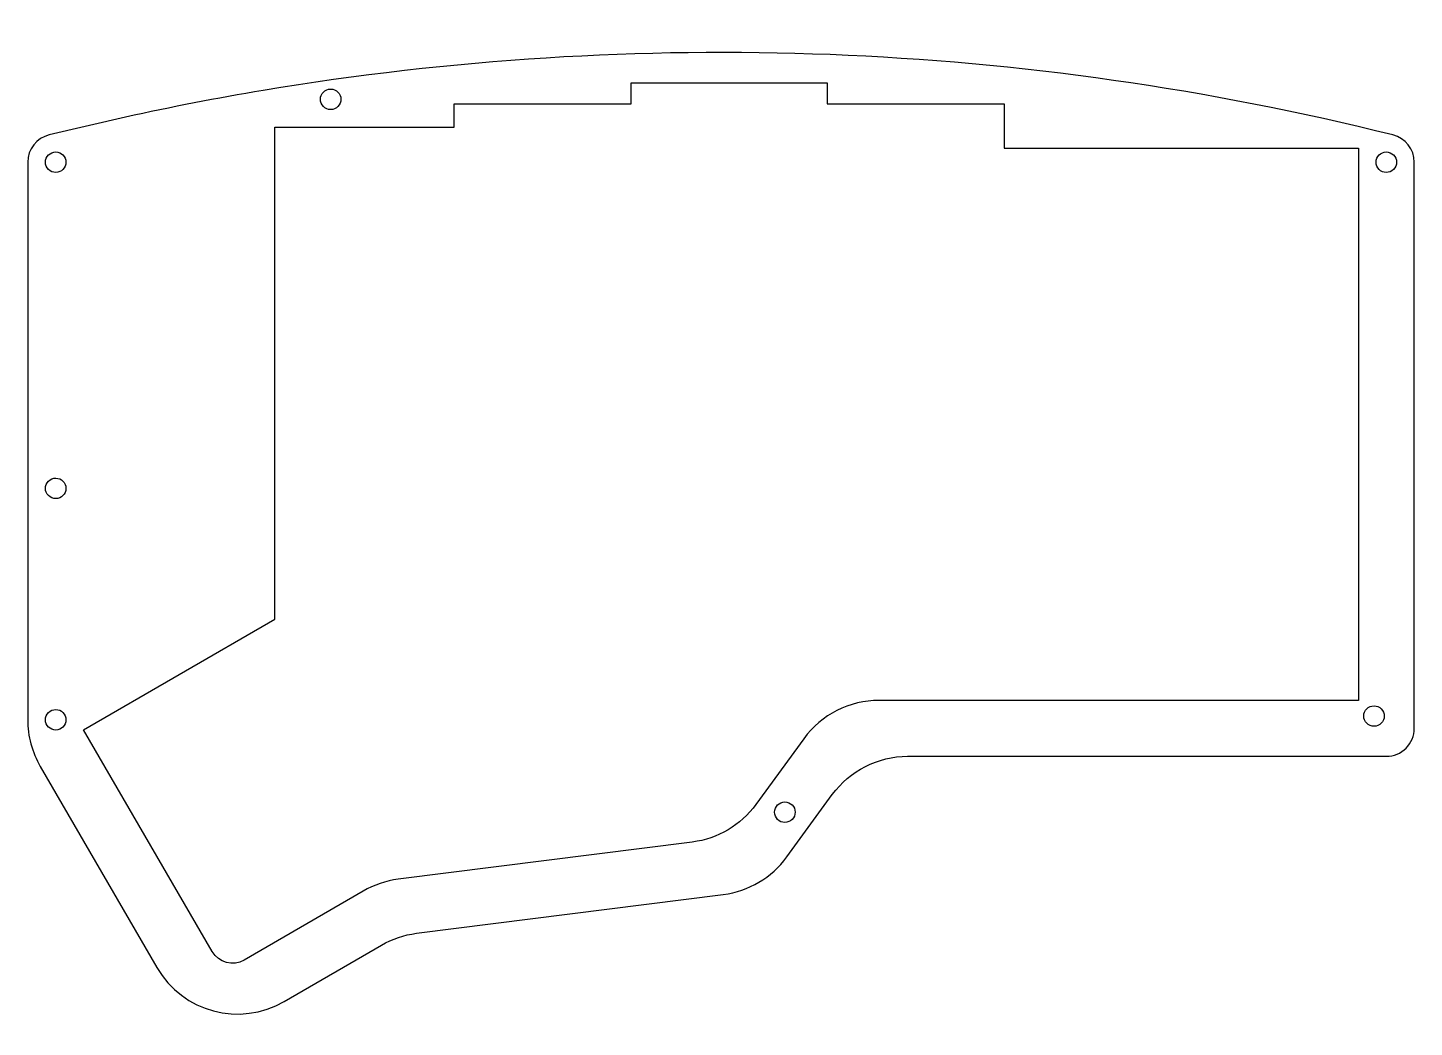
# Model space of a CAD drawing. Extents: x 5 to 154, y 7 to 115.
import ezdxf

# ---------------------------------------------------------------- set-up
doc = ezdxf.new("R2010")
doc.units = 0
doc.layers.get('0').update_dxf_attribs({"linetype": 'CONTINUOUS'})

msp = doc.modelspace()

# ---------------------------------------------------------------- linework, layer by layer
at = {"color": 1}
for points in [[(24.801, 15.363), (11, 39.169), (31.5, 51.053), (31.5, 103.822), (50.75, 103.822), (50.75, 106.322), (69.75, 106.322), (69.75, 108.572), (90.75, 108.572), (90.75, 106.322), (109.75, 106.322), (109.75, 101.572), (147.75, 101.572), (147.75, 42.322), (96.349, 42.322)], [(15.5, 104.916), (7.314, 102.993)], [(5, 100.072), (5, 59.572), (5, 45.572), (5, 40.244)], [(153.75, 39.322), (153.75, 100.072)], [(88.267, 38.212), (83.123, 31.154)], [(99.4, 36.322), (150.75, 36.322)], [(6.349, 35.229), (18.858, 13.651)], [(86.447, 25.527), (91.319, 32.212)], [(76.298, 27.123), (44.747, 23.127)], [(40.989, 21.857), (28.217, 14.454)], [(46.706, 17.327), (79.622, 21.496)], [(32.524, 10.015), (42.947, 16.057)]]:
    msp.add_lwpolyline(points, dxfattribs=at)
for points in [[(151.468, 102.993), (111.816555, 112.877901), (70.555809, 114.502216), (30.25, 107.765)], [(30.25, 107.765), (25.310174, 106.939428), (20.391946, 105.989459), (15.5, 104.916)], [(7.314, 102.993), (5.958136, 102.674521), (4.999775, 101.464765), (5, 100.072)], [(153.75, 100.072), (153.750167, 101.454108), (152.809075, 102.658723), (151.468, 102.993)], [(96.349, 42.322), (93.15301, 42.322214), (90.149438, 40.794785), (88.267, 38.212)], [(5, 40.244), (5.000175, 38.482704), (5.465535, 36.752697), (6.349, 35.229)], [(152.87132, 37.20068), (153.433929, 37.763289), (153.75, 38.526351), (153.75, 39.322)], [(150.75, 36.322), (151.545649, 36.322), (152.308711, 36.638071), (152.87132, 37.20068)], [(91.319, 32.212), (93.201231, 34.7945), (96.204362, 36.321894), (99.4, 36.322)], [(83.123, 31.154), (81.500391, 28.927564), (79.031138, 27.469167), (76.298, 27.123)], [(79.622, 21.496), (82.355138, 21.842167), (84.824391, 23.300564), (86.447, 25.527)], [(44.747, 23.127), (43.422095, 22.95886), (42.144292, 22.527032), (40.989, 21.857)], [(42.947, 16.057), (44.102596, 16.727158), (45.380751, 17.15899), (46.706, 17.327)], [(28.217, 14.454), (27.022647, 13.761987), (25.493458, 14.168906), (24.801, 15.363)], [(18.858, 13.651), (21.627889, 8.873421), (27.746145, 7.245587), (32.524, 10.015)]]:
    msp.add_open_spline(points, degree=3, dxfattribs=at)
at = {"color": 5}
for points in [[(36.4, 106.822), (36.4, 107.113738), (36.515893, 107.393527), (36.722183, 107.599817)], [(36.722183, 107.599817), (36.928473, 107.806107), (37.208262, 107.922), (37.5, 107.922)], [(37.5, 107.922), (37.791738, 107.922), (38.071527, 107.806107), (38.277817, 107.599817)], [(38.277817, 107.599817), (38.484107, 107.393527), (38.6, 107.113738), (38.6, 106.822)], [(36.722183, 106.044183), (36.515893, 106.250473), (36.4, 106.530262), (36.4, 106.822)], [(37.5, 105.722), (37.208262, 105.722), (36.928473, 105.837893), (36.722183, 106.044183)], [(38.277817, 106.044183), (38.071527, 105.837893), (37.791738, 105.722), (37.5, 105.722)], [(38.6, 106.822), (38.6, 106.530262), (38.484107, 106.250473), (38.277817, 106.044183)], [(7.222183, 100.849817), (7.428473, 101.056107), (7.708262, 101.172), (8, 101.172)], [(8, 101.172), (8.607513, 101.172), (9.1, 100.679513), (9.1, 100.072)], [(149.972183, 100.849817), (150.178473, 101.056107), (150.458262, 101.172), (150.75, 101.172)], [(150.75, 101.172), (151.041738, 101.172), (151.321527, 101.056107), (151.527817, 100.849817)], [(6.9, 100.072), (6.9, 100.363738), (7.015893, 100.643527), (7.222183, 100.849817)], [(7.222183, 99.294183), (7.015893, 99.500473), (6.9, 99.780262), (6.9, 100.072)], [(9.1, 100.072), (9.1, 99.464487), (8.607513, 98.972), (8, 98.972)], [(149.65, 100.072), (149.65, 100.363738), (149.765893, 100.643527), (149.972183, 100.849817)], [(149.972183, 99.294183), (149.765893, 99.500473), (149.65, 99.780262), (149.65, 100.072)], [(151.527817, 100.849817), (151.734107, 100.643527), (151.85, 100.363738), (151.85, 100.072)], [(151.85, 100.072), (151.85, 99.780262), (151.734107, 99.500473), (151.527817, 99.294183)], [(8, 98.972), (7.708262, 98.972), (7.428473, 99.087893), (7.222183, 99.294183)], [(150.75, 98.972), (150.458262, 98.972), (150.178473, 99.087893), (149.972183, 99.294183)], [(151.527817, 99.294183), (151.321527, 99.087893), (151.041738, 98.972), (150.75, 98.972)], [(6.9, 65.072), (6.9, 65.363738), (7.015893, 65.643527), (7.222183, 65.849817)], [(7.222183, 65.849817), (7.428473, 66.056107), (7.708262, 66.172), (8, 66.172)], [(8, 66.172), (8.607513, 66.172), (9.1, 65.679513), (9.1, 65.072)], [(7.222183, 64.294183), (7.015893, 64.500473), (6.9, 64.780262), (6.9, 65.072)], [(8, 63.972), (7.708262, 63.972), (7.428473, 64.087893), (7.222183, 64.294183)], [(9.1, 65.072), (9.1, 64.464487), (8.607513, 63.972), (8, 63.972)], [(148.332, 40.64), (148.332, 41.247513), (148.824487, 41.74), (149.432, 41.74)], [(149.432, 41.74), (149.723738, 41.74), (150.003527, 41.624107), (150.209817, 41.417817)], [(6.9, 40.244), (6.9, 40.535738), (7.015893, 40.815527), (7.222183, 41.021817)], [(7.222183, 39.466183), (7.015893, 39.672473), (6.9, 39.952262), (6.9, 40.244)], [(7.222183, 41.021817), (7.428473, 41.228107), (7.708262, 41.344), (8, 41.344)], [(8, 41.344), (8.607513, 41.344), (9.1, 40.851513), (9.1, 40.244)], [(9.1, 40.244), (9.1, 39.636487), (8.607513, 39.144), (8, 39.144)], [(148.654183, 39.862183), (148.447893, 40.068473), (148.332, 40.348262), (148.332, 40.64)], [(150.209817, 41.417817), (150.416107, 41.211527), (150.532, 40.931738), (150.532, 40.64)], [(150.532, 40.64), (150.532, 40.348262), (150.416107, 40.068473), (150.209817, 39.862183)], [(8, 39.144), (7.708262, 39.144), (7.428473, 39.259893), (7.222183, 39.466183)], [(149.432, 39.54), (149.140262, 39.54), (148.860473, 39.655893), (148.654183, 39.862183)], [(150.209817, 39.862183), (150.003527, 39.655893), (149.723738, 39.54), (149.432, 39.54)], [(85.451183, 31.099817), (85.657473, 31.306107), (85.937262, 31.422), (86.229, 31.422)], [(86.229, 31.422), (86.836513, 31.422), (87.329, 30.929513), (87.329, 30.322)], [(85.129, 30.322), (85.129, 30.613738), (85.244893, 30.893527), (85.451183, 31.099817)], [(85.451183, 29.544183), (85.244893, 29.750473), (85.129, 30.030262), (85.129, 30.322)], [(87.329, 30.322), (87.329, 29.714487), (86.836513, 29.222), (86.229, 29.222)], [(86.229, 29.222), (85.937262, 29.222), (85.657473, 29.337893), (85.451183, 29.544183)]]:
    msp.add_open_spline(points, degree=3, dxfattribs=at)

doc.saveas('drawing.dxf')
